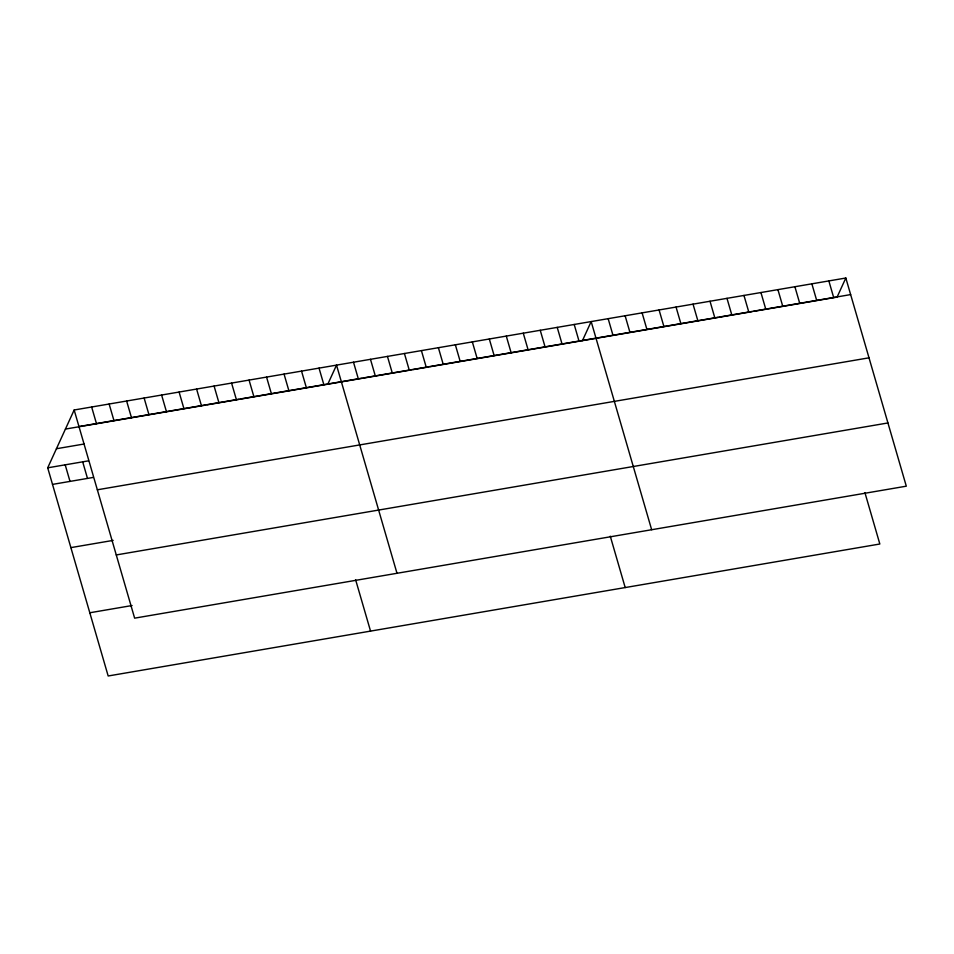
<?xml version="1.0" encoding="UTF-8"?>
<svg xmlns="http://www.w3.org/2000/svg" width="954" height="954" viewBox="0 0 954 954"><rect width="100%" height="100%" fill="white"/><g stroke="black" fill="none" stroke-linecap="round" stroke-linejoin="round"><path stroke-width="1.43" d="M864.92 492.634L879.838 544.007L108.172 675.981L47.7 467.818L74.162 409.993L845.828 278.019L906.3 486.182L134.633 618.156L74.162 409.993M327.794 384.2L336.523 365.12L396.995 573.282M582.441 340.65L591.17 321.57L651.654 529.732M837.087 297.099L845.828 278.019M78.967 426.569L850.634 294.595M65.421 429.073L82.915 426.092M84.369 425.842L205.348 405.152M206.815 404.901L238.882 399.416M240.336 399.166L344.764 381.302M346.183 381.063L361.745 378.392M363.164 378.154L411.257 369.925M412.677 369.687L428.239 367.028M429.658 366.789L462.189 361.22M463.608 360.982L718.255 317.42M719.674 317.181L752.205 311.612M753.624 311.374L818.699 300.248M820.118 299.997L835.68 297.338M56.429 448.738L84.119 444.004M47.7 467.818L88.507 460.842M52.518 484.393L93.325 477.417M97.344 489.796L869.011 357.822M70.882 547.62L113.156 540.393M116.269 554.942L887.935 422.956M89.807 612.766L132.081 605.528M828.847 280.917L833.665 297.493M811.866 283.827L816.684 300.403M794.897 286.725L799.714 303.3M777.915 289.634L782.733 306.21M760.934 292.532L765.752 309.108M743.965 295.442L748.783 312.018M726.984 298.34L731.801 314.915M710.014 301.249L714.82 317.825M693.033 304.147L697.851 320.723M676.052 307.057L680.87 323.633M659.083 309.955L663.901 326.53M642.102 312.852L646.919 329.44M625.12 315.762L629.938 332.338M608.151 318.66L612.969 335.248M574.201 324.467L579.006 341.055M557.219 327.377L562.037 343.953M610.274 536.184L625.192 587.557M540.238 330.275L545.056 346.862M523.269 333.184L528.087 349.76M506.288 336.082L511.106 352.67M489.319 338.992L494.124 355.568M472.337 341.89L477.155 358.477M455.356 344.799L460.174 361.375M438.387 347.697L443.205 364.285M421.406 350.607L426.223 367.183M404.424 353.505L409.242 370.08M387.455 356.414L392.273 372.99M370.474 359.312L375.292 375.888M353.505 362.222L358.31 378.798M319.03 368.113L323.847 384.689M301.536 371.106L306.353 387.682M355.615 579.746L370.546 631.107M284.053 374.099L288.871 390.675M266.56 377.092L271.377 393.668M249.066 380.086L253.883 396.661M231.572 383.067L236.389 399.654M214.09 386.06L218.895 402.636M196.596 389.053L201.413 405.629M179.102 392.046L183.919 408.622M161.608 395.039L166.425 411.615M144.126 398.033L148.931 414.608M126.632 401.026L131.449 417.602M109.138 404.019L113.955 420.595M91.644 407L96.461 423.588M82.688 461.843L87.494 478.419M65.194 464.825L70.012 481.412"/></g></svg>
